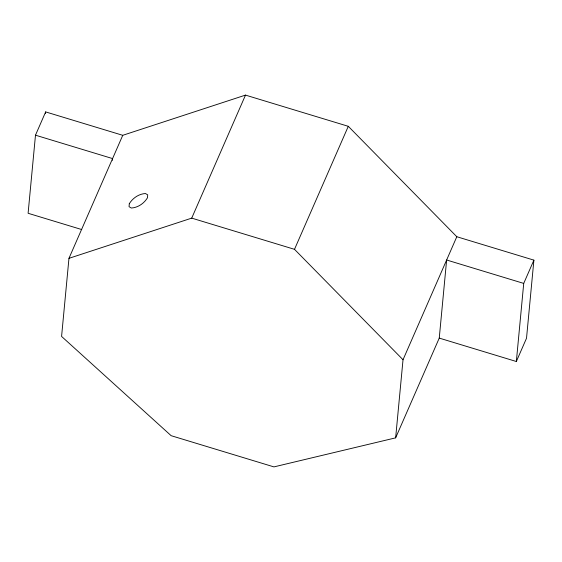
<?xml version="1.0" encoding="UTF-8"?>
<svg xmlns="http://www.w3.org/2000/svg" width="562" height="562" viewBox="0 0 562 562"><rect width="100%" height="100%" fill="white"/><g stroke="black" fill="none" stroke-linecap="round" stroke-linejoin="round"><path stroke-width="0.84" d="M516.345 361.507L523.721 283.41L446.635 260.002L439.252 338.099L516.345 361.507L526.517 338.233L533.9 260.136L456.808 236.728L348.292 126.31L245.503 95.104L122.748 135.309L45.655 111.908L35.483 135.182L28.1 213.279L81.729 229.556M45.494 113.643L45.655 111.908M122.748 135.309L68.964 258.33L61.581 336.427L171.15 435.691L273.94 466.896L395.641 437.847L439.252 338.099M112.407 160.318L112.576 158.582L35.483 135.182M395.641 437.847L403.024 359.75L456.808 236.728M68.964 258.33L191.719 218.126L245.503 95.104M403.024 359.75L294.502 249.331L348.292 126.31M523.721 283.41L533.9 260.136M191.719 218.126L294.502 249.331M129.288 203.753L129.049 206.675L131.311 208.024C137.964 207.645 144.062 203.409 147.469 197.796L147.708 194.866L145.446 193.525C138.793 193.904 132.695 198.14 129.288 203.753"/></g></svg>
